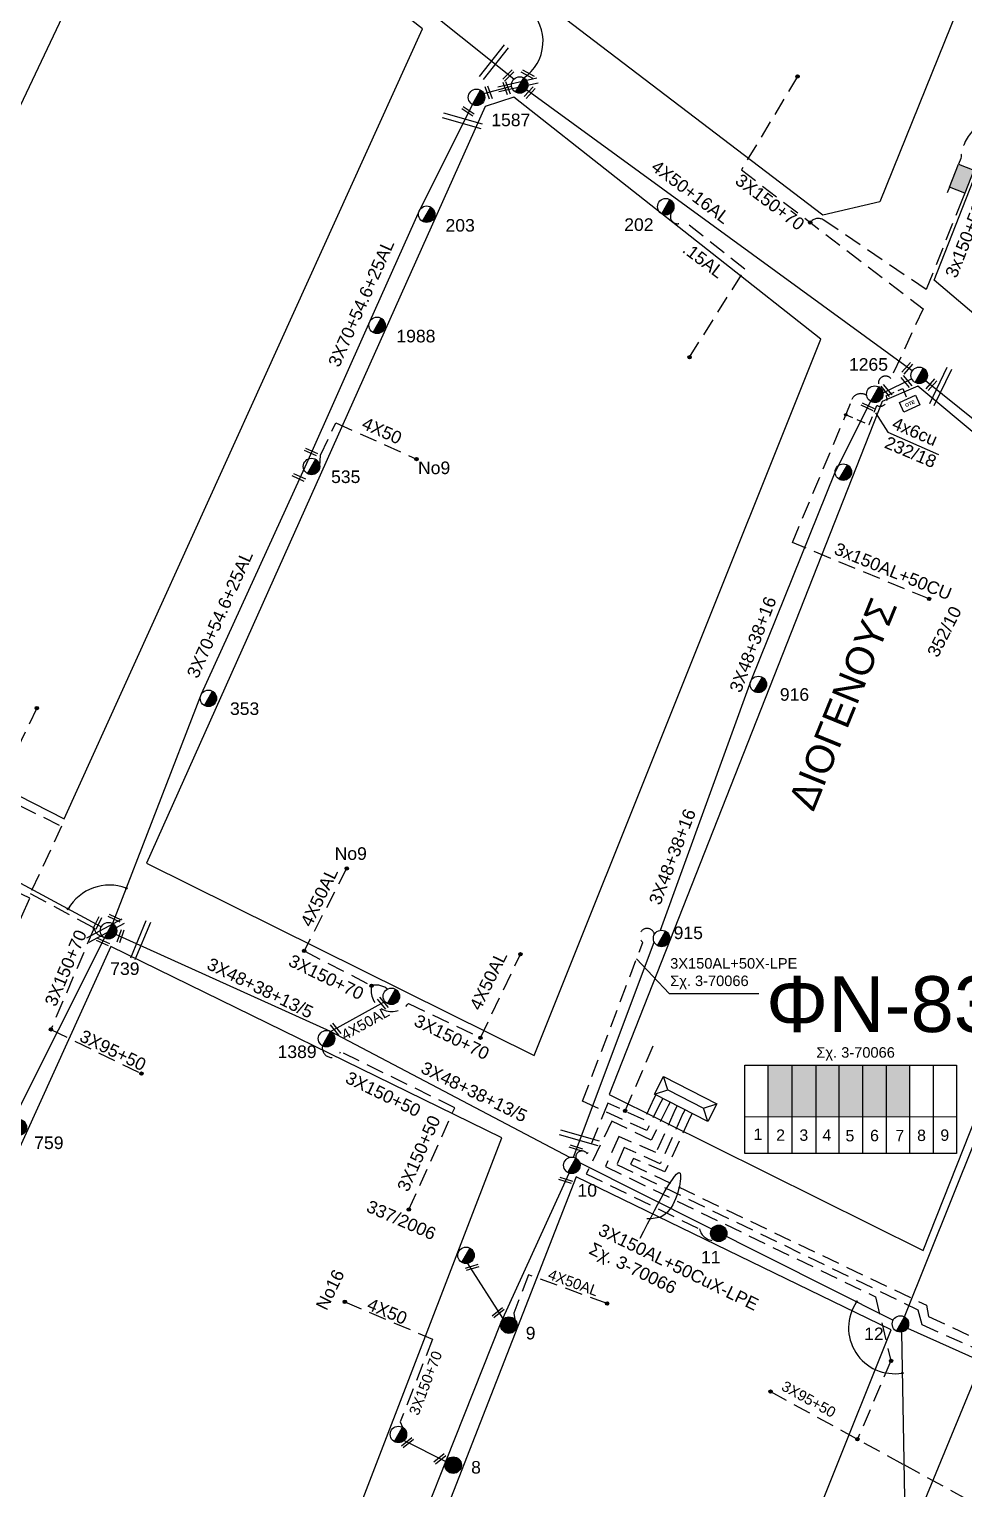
# Model space of a CAD drawing. Header units: millimetres. Extents: x 1421 to 7149, y 887 to 1917.
# Drawn here: x 5430.3 to 5564.3, y 1329.5 to 1538.6 of the extents above; entities that cross this region are included whole.
import ezdxf
from ezdxf.enums import TextEntityAlignment as Align

# ---------------------------------------------------------------- set-up
doc = ezdxf.new("R2010")
doc.units = ezdxf.units.MM
doc.linetypes.add('DASHED', pattern=[19.05, 12.7, -6.35])
for name, color, linetype in [('3x48+38+13_5', 7, 'Continuous'), ('3X48+38+16', 7, 'Continuous'), ('3x82+57+13_5', 7, 'Continuous'), ('4x6', 7, 'SYN_LINE'), ('Link Box 4 Διευθύνσεων', 7, 'Continuous'), ('Pillar', 7, 'Continuous'), ('Pillar OTE', 7, 'Continuous'), ('Άγνωστα', 7, 'Continuous'), ('Γυμνά εναέρια ΧΤ (3Φ) 4x50AL', 7, 'Continuous'), ('Γυμνά εναέρια ΧΤ και ΦΟΠ (3Φ)   4x50+16AL', 7, 'Continuous'), ('Επιγραφές - Σχήματα', 7, 'Continuous'), ('Καλωδια ΧΤ  3X95+50', 7, 'Continuous'), ('Καλώδια ΧΤ   3x150+50CU', 7, 'DASHED'), ('Καλώδια ΧΤ   3x150+70AL', 7, 'DASHED'), ('Καλώδια ΧΤ   3x150AL+50CU', 7, 'DASHED'), ('Μηχανική τομή', 7, 'Continuous'), ('Στύλος Ξύλινος', 7, 'Continuous'), ('Στύλος Ξύλινος @ 1', 7, 'Continuous'), ('Στύλος ΦΜ', 7, 'Continuous'), ('Στύλος ΦΜ @ 1', 7, 'Continuous'), ('Συνδέσεις', 7, 'Continuous'), ('Συνεστραμμένα ΧΤ   3x70+54.6+25 AL', 7, 'SYN_LINE'), ('Τομή', 7, 'Continuous'), ('Υποσταθμός πόλεως', 7, 'Continuous'), ('Υπόβαθρο ΔΕΗ', 7, 'Continuous'), ('Υπόγεια Καλώδια Δικτύου ΧΤ   .15', 7, 'DASHED'), ('Υπόγεια καλώδια Παροχών ΧΤ   4x50AL', 7, 'DASHED'), ('Υπόγεια καλώδια Παροχών ΧΤ   4x6', 7, 'DASHED')]:
    doc.layers.add(name, color=color, linetype=linetype)
doc.styles.add('arial', font='arial.ttf')
doc.styles.get("Standard").update_dxf_attribs({"font": 'arial.ttf'})
doc.linetypes.add('SYN_LINE', pattern='A,0.5,-0.0001,["/\\/\\/\\/",Standard,S=0.1,R=0,X=0,Y=-0.05],-0.25', length=0.7501)
doc.dimstyles.new('ISO-25', dxfattribs={"dimtxt": 2.5, "dimasz": 2.5, "dimexe": 1.25, "dimexo": 0.625, "dimtad": 1, "dimtxsty": 'Standard', "dimcen": 2.5, "dimadec": 0, "dimazin": 0, "dimtfac": 1, "dimtmove": 0, "dimatfit": 3, "dimfxl": 1, "dimarcsym": 0})

# ---------------------------------------------------------------- blocks, each defined once
blk = doc.blocks.new('ΥΠΑΡΧΩΝ ΤΣΙΜΕΝΤΕΝΙΟΣ ΣΤΥΛΟΣ')
at = {"layer": 'Στύλος ΦΜ'}
blk.add_hatch(color=256, dxfattribs=at).paths.add_polyline_path([(-1.29, -2.28, 0.574793), (2.62, 0, 0.268822), (1.3, 2.27)])
blk.add_line((-1.29, -2.28), (1.3, 2.27), dxfattribs=at)
blk.add_circle((0, 0), 2.62, dxfattribs=at)
at = {"layer": 'Στύλος ΦΜ', "flags": 4}
for tag, p in [('ΑΡΙΘΜΟΣ', (-4.68, 8.05)), ('ΤΥΠΟΣ', (-4.91, 3.03))]:
    blk.add_attdef(tag, p, '', height=4, dxfattribs=at)
blk = doc.blocks.new('A$C62902A88')
at = {"layer": 'Υποσταθμός πόλεως', "linetype": 'Continuous', "ltscale": 40}
for p, q in [((0.27, 3.81), (0, 3.28)), ((1.28, 3.29), (1.01, 2.76)), ((2.33, 2.76), (2.06, 2.23)), ((3.34, 2.24), (3.07, 1.71)), ((4.46, 1.67), (4.19, 1.14)), ((5.5, 1.14), (5.23, 0.61))]:
    blk.add_line(p, q, dxfattribs=at)
blk.add_lwpolyline([(1.38, 6.41), (9.01, 2.51), (7.73, 0), (0.1, 3.9)], close=True, dxfattribs=at)
for points in [[(1.99, 4.51), (1.38, 6.41)], [(0.1, 3.9), (1.99, 4.51)], [(1.99, 4.51), (7.11, 1.89)], [(7.11, 1.89), (9.01, 2.51)], [(7.73, 0), (7.11, 1.89)]]:
    blk.add_lwpolyline(points, dxfattribs=at)
blk = doc.blocks.new('ΥΠΑΡΧΩΝ ΞΥΛΙΝΟΣ ΣΤΥΛΟΣ')
at = {"layer": 'Στύλος Ξύλινος'}
h = blk.add_hatch(color=256, dxfattribs=at)
h.paths.add_polyline_path([(-2.62, 0, 0.270008), (-1.29, -2.28), (1.3, 2.27, 0.576266)])
h.paths.add_polyline_path([(-1.29, -2.28, 0.574793), (2.62, 0, 0.268822), (1.3, 2.27)])
blk.add_line((-1.29, -2.28), (1.3, 2.27), dxfattribs=at)
blk.add_circle((0, 0), 2.62, dxfattribs=at)
at = {"layer": 'Στύλος Ξύλινος', "flags": 4}
for tag, p in [('ΑΡΙΘΜΟΣ', (-4.91, 8.6)), ('ΤΥΠΟΣ', (-4.85, 3.39))]:
    blk.add_attdef(tag, p, '', height=4, dxfattribs=at)
blk = doc.blocks.new('LINK BOX 4 ΑΝΑΧΩΡΗΣΕΩΝ')
at = {"layer": 'Link Box 4 Διευθύνσεων', "ltscale": 40}
blk.add_hatch(color=256, dxfattribs=at).paths.add_polyline_path([(-3.54, 0), (-3.54, -4.67), (3.54, -4.67), (3.54, 0)])
for p, q in [((-3.54, 0), (-5.33, 0)), ((5.33, 0), (3.54, 0)), ((-3.54, -4.67), (-5.33, -4.67)), ((5.33, -4.67), (3.54, -4.67))]:
    blk.add_line(p, q, dxfattribs=at)
blk.add_lwpolyline([(-3.54, -4.67), (-3.54, 0), (3.54, 0), (3.54, -4.67)], close=True, dxfattribs=at)
blk = doc.blocks.new('_ΣΥΝΔΕΣΗ')
at = {"layer": 'Συνδέσεις', "linetype": 'SYN_LINE', "ltscale": 40}
blk.add_hatch(color=256, dxfattribs=at).paths.add_polyline_path([(0.5, -0.01, 1), (-0.5, -0.01, 1)])
at = {"layer": 'Συνδέσεις'}
blk.add_circle((0, -0.01), 0.5, dxfattribs=at)
blk = doc.blocks.new('ΜΗΧΑΝΙΚΗ ΤΟΜΗ')
at = {"layer": 'Μηχανική τομή', "ltscale": 40}
for p, q in [((-3.67, 1.17), (3.91, 1.17)), ((3.91, -0.38), (-3.67, -0.38))]:
    blk.add_line(p, q, dxfattribs=at)
blk = doc.blocks.new('ΤΟΜΗ')
at = {"layer": 'Τομή', "ltscale": 40}
for p, q in [((10.95, 0.22), (-12.13, 0.22)), ((10.95, -2.57), (-12.13, -2.57))]:
    blk.add_line(p, q, dxfattribs=at)
blk = doc.blocks.new('TSONTA XT1')
at = {"ltscale": 40}
h = blk.add_hatch(color=256, dxfattribs=at)
h.dxf.hatch_style = 1
h.paths.add_polyline_path([(596, 2487.7), (597.1, 2488.8), (596, 2489.9), (594.9, 2488.8)])
blk.add_lwpolyline([(594.9, 2488.8), (596, 2489.9), (597.1, 2488.8), (596, 2487.7)], close=True, dxfattribs=at)
blk = doc.blocks.new('PILLAR ΟΤΕ')
at = {"layer": 'Pillar OTE', "ltscale": 40}
blk.add_lwpolyline([(-3.31, 2.02), (3.39, 2.02), (3.39, -1.99), (-3.31, -1.99)], close=True, dxfattribs=at)
at = {"layer": 'Pillar OTE', "insert": (-1.81, 0.71), "char_height": 1.3575, "width": 109.961, "attachment_point": 1}
blk.add_mtext('{\\fArial|b1|i0|c161|p34;OTE}', dxfattribs=at)

msp = doc.modelspace()

# ---------------------------------------------------------------- hatches: boundary and pattern name
at = {"layer": 'Pillar', "linetype": 'DASHED', "lineweight": -3, "ltscale": 0.2}
for color, points in [(27, [(5536.21, 1382.8), (5539.65, 1382.8), (5539.65, 1390.16), (5536.21, 1390.16)]), (6, [(5543.09, 1390.16), (5539.65, 1390.16), (5539.65, 1382.8), (5543.09, 1382.79)]), (62, [(5543.09, 1382.79), (5546.39, 1382.79), (5546.39, 1390.16), (5543.09, 1390.16)]), (133, [(5546.39, 1382.79), (5549.78, 1382.79), (5549.78, 1390.16), (5546.39, 1390.16)]), (85, [(5553.17, 1390.16), (5549.78, 1390.16), (5549.78, 1382.79), (5553.17, 1382.78)]), (30, [(5553.17, 1382.78), (5556.51, 1382.78), (5556.51, 1390.16), (5553.17, 1390.16)])]:
    msp.add_hatch(color=color, dxfattribs=at).paths.add_polyline_path(points)

# ---------------------------------------------------------------- linework, layer by layer
at = {"layer": '3x48+38+13_5', "color": 30, "lineweight": -3, "ltscale": 0.1}
msp.add_lwpolyline([(5507.81, 1376.95), (5473.52, 1394.98), (5442.74, 1408.88)], dxfattribs=at)
at = {"layer": '3x48+38+13_5', "color": 27, "lineweight": -3, "ltscale": 0.1}
msp.add_lwpolyline([(5509.18, 1376.23), (5554.13, 1353.62)], dxfattribs=at)
at = {"layer": '3X48+38+16', "color": 85, "lineweight": -3, "ltscale": 0.1}
for points in [[(5520.79, 1409.48), (5533.78, 1445.25), (5545.81, 1475.12), (5550.92, 1485.27)], [(5508.34, 1376.96), (5519.91, 1407.76)]]:
    msp.add_lwpolyline(points, dxfattribs=at)
at = {"layer": '3x82+57+13_5', "color": 133, "lineweight": -3, "ltscale": 0.1}
msp.add_lwpolyline([(5556.2, 1352.5), (5575.5, 1343.82), (5590.21, 1337.04), (5615.8, 1324.11)], dxfattribs=at)
at = {"layer": '4x6', "color": 151, "lineweight": -3, "ltscale": 0.1}
msp.add_lwpolyline([(5484.05, 1336.41), (5490.03, 1333.4)], dxfattribs=at)
at = {"layer": 'Pillar', "lineweight": -3, "ltscale": 40}
for points in [[(5532.89, 1377.52), (5532.89, 1390.16), (5563.22, 1390.16), (5563.22, 1377.49), (5532.89, 1377.52)], [(5536.21, 1377.52), (5536.21, 1390.16)], [(5539.65, 1377.52), (5539.65, 1390.16)], [(5543.09, 1377.51), (5543.09, 1390.16)], [(5546.39, 1377.51), (5546.39, 1390.16)], [(5549.78, 1377.51), (5549.78, 1390.16)], [(5553.17, 1377.5), (5553.17, 1390.16)], [(5556.51, 1377.5), (5556.51, 1390.16)], [(5559.9, 1377.49), (5559.9, 1390.16)], [(5532.89, 1382.8), (5563.22, 1382.77)]]:
    msp.add_lwpolyline(points, dxfattribs=at)
at = {"layer": 'Άγνωστα', "lineweight": -3, "ltscale": 0.1}
for p, q in [((5517.37, 1405.4), (5522.05, 1400.44)), ((5522.05, 1400.44), (5534.89, 1400.44))]:
    msp.add_line(p, q, dxfattribs=at)
at = {"layer": 'Άγνωστα', "linetype": 'Continuous', "ltscale": 0.2}
msp.add_arc((5551.5, 1486.29), 1.18, 240.4401, 60.1865, dxfattribs=at)
at = {"layer": 'Άγνωστα', "color": 7, "lineweight": -3}
msp.add_spline([(5517.89, 1365.38), (5523.67, 1374.4), (5521.14, 1368.58), (5518.85, 1368.13)], degree=3, dxfattribs=at)
at = {"layer": 'Γυμνά εναέρια ΧΤ (3Φ) 4x50AL', "color": 30, "lineweight": -3, "ltscale": 0.1}
msp.add_lwpolyline([(5473.52, 1394.98), (5481.31, 1399.28)], dxfattribs=at)
at = {"layer": 'Γυμνά εναέρια ΧΤ και ΦΟΠ (3Φ)   4x50+16AL', "color": 62, "lineweight": -3, "ltscale": 0.1}
msp.add_lwpolyline([(5499.77, 1531.39), (5469.39, 1555.7), (5451.6, 1569.23), (5439.34, 1570.79)], dxfattribs=at)
at = {"layer": 'Γυμνά εναέρια ΧΤ και ΦΟΠ (3Φ)   4x50+16AL', "color": 85, "lineweight": -3, "ltscale": 0.2}
msp.add_lwpolyline([(5556.88, 1489.61), (5501.57, 1529.88)], dxfattribs=at)
at = {"layer": 'Γυμνά εναέρια ΧΤ και ΦΟΠ (3Φ)   4x50+16AL', "color": 5, "lineweight": -3, "ltscale": 0.2}
for points in [[(5556.8, 1488.48), (5552.67, 1486.43)], [(5578.49, 1472.33), (5558.76, 1488.2)]]:
    msp.add_lwpolyline(points, dxfattribs=at)
at = {"layer": 'Γυμνά εναέρια ΧΤ και ΦΟΠ (3Φ)   4x50+16AL', "color": 6, "lineweight": -3, "ltscale": 0.1}
msp.add_lwpolyline([(5555.77, 1354.11), (5579.51, 1413.28)], dxfattribs=at)
at = {"layer": 'Γυμνά εναέρια ΧΤ και ΦΟΠ (3Φ)   4x50+16AL', "color": 27, "lineweight": -3, "ltscale": 0.1}
msp.add_lwpolyline([(5555.33, 1351.92), (5555.76, 1328.17), (5537.92, 1285.89), (5524.18, 1248.47)], dxfattribs=at)
at = {"layer": 'Καλωδια ΧΤ  3X95+50', "color": 30, "linetype": 'DASHED', "lineweight": -3, "ltscale": 0.2}
msp.add_lwpolyline([(5433.43, 1395.28), (5446.41, 1388.96)], dxfattribs=at)
at = {"layer": 'Καλωδια ΧΤ  3X95+50', "color": 6, "linetype": 'DASHED', "lineweight": -3, "ltscale": 0.2}
msp.add_lwpolyline([(5536.57, 1343.4), (5555.67, 1332.93)], dxfattribs=at)
at = {"layer": 'Καλώδια ΧΤ   3x150+50CU', "color": 5, "lineweight": -3, "ltscale": 0.2}
msp.add_lwpolyline([(5645.01, 1607.5), (5649.93, 1612.47), (5622.01, 1640.82, 0.970883), (5616.77, 1638.03), (5609.41, 1631.66), (5589.42, 1580.83), (5587.47, 1580.07), (5583.74, 1570.76), (5584.03, 1569.33), (5579.65, 1557.48, 0.62456), (5577.19, 1553.17), (5565.57, 1524.04, 0.178072), (5563.84, 1520.06)], format="xyb", dxfattribs=at)
at = {"layer": 'Καλώδια ΧΤ   3x150+50CU', "color": 85, "lineweight": -3, "ltscale": 0.2}
for points in [[(5540.44, 1531.8), (5532.38, 1518.41), (5558.43, 1498.51), (5553.8, 1488.54, 1.038102), (5552.34, 1487.12, -0.091518)], [(5564.06, 1514.25), (5558.88, 1501.26), (5544.22, 1511.2, 0.402757), (5542.24, 1510.85, 0.873)], [(5524.96, 1491.57), (5532.89, 1504.18), (5524.08, 1511.15, -1.083115), (5522.48, 1512.41, 4.822947)]]:
    msp.add_lwpolyline(points, format="xyb", dxfattribs=at)
at = {"layer": 'Καλώδια ΧΤ   3x150+70AL', "color": 30, "lineweight": -3, "ltscale": 0.2}
for points in [[(5425.52, 1429.03), (5434.97, 1424.39), (5430.48, 1414.75), (5439.65, 1409.81, 0.334905), (5440.89, 1408.56)], [(5469.73, 1406.52), (5479.4, 1401.54, -0.246439), (5481.66, 1401.05)], [(5479.4, 1401.54, 0.812752), (5484.68, 1399.01), (5494.99, 1394.08)]]:
    msp.add_lwpolyline(points, format="xyb", dxfattribs=at)
msp.add_lwpolyline([(5439.65, 1409.81), (5433.43, 1395.28)], dxfattribs=at)
at = {"layer": 'Καλώδια ΧΤ   3x150+70AL', "color": 151, "lineweight": -3, "ltscale": 0.2}
msp.add_lwpolyline([(5488.12, 1350.9), (5483.51, 1339.06), (5483.82, 1338.28)], dxfattribs=at)
at = {"layer": 'Καλώδια ΧΤ   3x150AL+50CU', "color": 85, "lineweight": -3, "ltscale": 0.2}
for points in [[(5559.28, 1456.95), (5539.69, 1465.02), (5548.1, 1485.08, -0.580509), (5550.34, 1486.08)], [(5520.85, 1384.87), (5518.82, 1380.78), (5509.62, 1384.98), (5518.26, 1407.75, -1.463362), (5519.93, 1408.9, -1.447898)]]:
    msp.add_lwpolyline(points, format="xyb", dxfattribs=at)
at = {"layer": 'Καλώδια ΧΤ   3x150AL+50CU', "color": 30, "linetype": 'DASHED', "lineweight": -3, "ltscale": 0.2}
msp.add_lwpolyline([(5484.73, 1369.47), (5491.32, 1384.05), (5474.93, 1392.08, -0.91811), (5472.36, 1392.94)], format="xyb", dxfattribs=at)
at = {"layer": 'Καλώδια ΧΤ   3x150AL+50CU', "color": 30, "lineweight": -3, "ltscale": 0.2}
msp.add_lwpolyline([(5515.73, 1383.61), (5519.79, 1393.03)], dxfattribs=at)
msp.add_lwpolyline([(5519.84, 1385.39), (5518.44, 1382.34), (5513.27, 1384.71), (5510.28, 1377.45, 0.833944), (5508.67, 1376.83)], format="xyb", dxfattribs=at)
at = {"layer": 'Καλώδια ΧΤ   3x150AL+50CU', "color": 27, "lineweight": -3, "ltscale": 0.2}
msp.add_lwpolyline([(5521.9, 1384.33), (5519.45, 1379.39), (5513.83, 1382.14), (5510.16, 1374.58), (5526.39, 1366.69, 0.359804), (5528.56, 1365.03, -89.784026)], format="xyb", dxfattribs=at)
at = {"layer": 'Καλώδια ΧΤ   3x150AL+50CU', "color": 6, "lineweight": -3, "ltscale": 0.2}
msp.add_lwpolyline([(5522.91, 1383.82), (5520.15, 1377.63), (5514.81, 1379.92), (5512.89, 1375.65), (5551.59, 1356.97), (5553.82, 1347.8), (5549.02, 1336.58)], dxfattribs=at)
at = {"layer": 'Καλώδια ΧΤ   3x150AL+50CU', "color": 133, "linetype": 'DASHED', "lineweight": -3, "ltscale": 0.2}
msp.add_lwpolyline([(5524.02, 1383.25), (5520.76, 1376), (5515.6, 1378.35), (5514.52, 1375.93), (5557.68, 1355.13), (5558.23, 1352.99), (5575.53, 1345.36, -0.714751), (5575.63, 1343.74)], format="xyb", dxfattribs=at)
at = {"layer": 'Καλώδια ΧΤ   3x150AL+50CU', "color": 62, "linetype": 'DASHED', "lineweight": -3, "ltscale": 0.2}
msp.add_lwpolyline([(5525.06, 1382.72), (5521.44, 1374.88), (5516.91, 1376.8), (5516.5, 1375.99), (5558.92, 1355.77), (5559.19, 1354.16), (5578.71, 1345.14), (5578.86, 1344), (5614.7, 1325.93, -0.787925), (5616.77, 1324.76)], format="xyb", dxfattribs=at)
at = {"layer": 'Συνεστραμμένα ΧΤ   3x70+54.6+25 AL', "color": 133, "lineweight": -3, "ltscale": 20}
for points in [[(5495.47, 1529.34), (5499.45, 1530.42)], [(5493.85, 1527.77), (5486.25, 1512.64), (5479.16, 1496.74), (5470.06, 1476.34), (5454.98, 1443.29), (5442.28, 1410.44)], [(5440.66, 1409.98), (5408.63, 1427.22), (5398.82, 1431.28)]]:
    msp.add_lwpolyline(points, dxfattribs=at)
at = {"layer": 'Συνεστραμμένα ΧΤ   3x70+54.6+25 AL', "color": 50, "lineweight": -3, "ltscale": 20}
msp.add_lwpolyline([(5441.11, 1408.4), (5427.83, 1381.95), (5410.21, 1343.72), (5403.23, 1327.17), (5381.41, 1301.4)], dxfattribs=at)
at = {"layer": 'Συνεστραμμένα ΧΤ   3x70+54.6+25 AL', "color": 151, "lineweight": -3, "ltscale": 20}
for points in [[(5467.6, 1273.15), (5479.91, 1307.8), (5490.03, 1333.4), (5497.95, 1353.34), (5507.71, 1374.69)], [(5498.22, 1353.93), (5493.18, 1361.75)]]:
    msp.add_lwpolyline(points, dxfattribs=at)
at = {"layer": 'Συνεστραμμένα ΧΤ   3x70+54.6+25 AL', "color": 1, "lineweight": -3, "ltscale": 10}
msp.add_arc((5497.64, 1536.83), 6.33, 304.2008, 47.3541, dxfattribs=at)
at = {"layer": 'Υπόβαθρο ΔΕΗ', "lineweight": -3, "ltscale": 0.2}
for points in [[(5544.08, 1511.93), (5503.17, 1543.12), (5525.75, 1592.37), (5530.65, 1593.77), (5568.02, 1552.98), (5552.22, 1513.82), (5544.08, 1511.93)], [(5435.35, 1425.44), (5486.67, 1538.62), (5451.1, 1566.48), (5447.04, 1565.62), (5391.24, 1447.93), (5435.35, 1425.44)], [(5602.14, 1472.24), (5597.38, 1470.92), (5560.03, 1502.59), (5573.82, 1537.75), (5579.7, 1537.75), (5612.8, 1498.69), (5602.14, 1472.24)], [(5447.16, 1419.11), (5502.69, 1391.55), (5543.75, 1494.16), (5499.78, 1528.83), (5495.67, 1527.51), (5447.16, 1419.11)], [(5513.42, 1385.95), (5558.42, 1363.62), (5595.12, 1456.21), (5557.67, 1487.45), (5552.58, 1485.21), (5513.42, 1385.95)], [(5335.32, 1331.02), (5384.99, 1312.47), (5430.44, 1414.07), (5384.9, 1435.78), (5335.32, 1331.02)], [(5396.71, 1307.37), (5460.96, 1283.32), (5498.07, 1379.73), (5442.03, 1407.15), (5396.71, 1307.37)], [(5471.71, 1279.34), (5517.75, 1262.07), (5553.87, 1352.23), (5508.73, 1374.15), (5471.71, 1279.34)], [(5529.66, 1257.62), (5584.55, 1237.4), (5614.97, 1322.77), (5565.98, 1345.62), (5529.66, 1257.62)]]:
    msp.add_lwpolyline(points, dxfattribs=at)
at = {"layer": 'Υπόβαθρο ΔΕΗ', "lineweight": -3}
for centre, radius, start, end in [((5441.83, 1409.07), 6.88, 69.5131, 149.7008), ((5554.33, 1352.54), 6.58, 145.609, 279.7305)]:
    msp.add_arc(centre, radius, start, end, dxfattribs=at)
at = {"layer": 'Υπόγεια Καλώδια Δικτύου ΧΤ   .15', "color": 30, "lineweight": -3, "ltscale": 0.2}
msp.add_lwpolyline([(5431.42, 1441.31), (5425.52, 1429.03)], dxfattribs=at)
at = {"layer": 'Υπόγεια καλώδια Παροχών ΧΤ   4x50AL', "color": 133, "lineweight": -3, "ltscale": 0.2}
msp.add_lwpolyline([(5471.97, 1475.98), (5472.08, 1477.54), (5474.26, 1482.18), (5485.84, 1476.98)], dxfattribs=at)
at = {"layer": 'Υπόγεια καλώδια Παροχών ΧΤ   4x50AL', "color": 30, "lineweight": -3, "ltscale": 0.2}
for points in [[(5475.82, 1418.35), (5469.73, 1406.52)], [(5494.99, 1394.08), (5500.71, 1406.04)]]:
    msp.add_lwpolyline(points, dxfattribs=at)
at = {"layer": 'Υπόγεια καλώδια Παροχών ΧΤ   4x50AL', "color": 151, "lineweight": -3, "ltscale": 0.2}
for points in [[(5513.13, 1356.02), (5501.9, 1360.11), (5499.76, 1354.64), (5499.9, 1353.74)], [(5475.56, 1356.26), (5488.12, 1350.9)]]:
    msp.add_lwpolyline(points, dxfattribs=at)
at = {"layer": 'Υπόγεια καλώδια Παροχών ΧΤ   4x50AL', "color": 6, "linetype": 'DASHED', "lineweight": -3, "ltscale": 0.2}
msp.add_lwpolyline([(5555.67, 1332.93), (5569.7, 1325.24)], dxfattribs=at)
at = {"layer": 'Υπόγεια καλώδια Παροχών ΧΤ   4x6', "color": 85, "linetype": 'DASHED', "ltscale": 0.1}
msp.add_lwpolyline([(5547.16, 1483.41), (5550.71, 1481.92), (5551.8, 1484.67, 0.757997), (5553.13, 1486.03), (5555.5, 1487.08), (5556.16, 1485.59)], format="xyb", dxfattribs=at)

# ---------------------------------------------------------------- block references
at = {"layer": 'Link Box 4 Διευθύνσεων', "lineweight": -3, "xscale": 0.4999999999999612, "yscale": 0.4999999999999612, "zscale": 0.4999999999999612, "rotation": 68.58520171966454}
msp.add_blockref('LINK BOX 4 ΑΝΑΧΩΡΗΣΕΩΝ', (5562.86, 1517.58), dxfattribs=at)
at = {"layer": 'Pillar OTE', "xscale": 0.375, "yscale": 0.375, "zscale": 0.375, "rotation": 24}
msp.add_blockref('PILLAR ΟΤΕ', (5556.5, 1484.91), dxfattribs=at)
at = {"layer": 'Μηχανική τομή', "lineweight": -3}
for p, xscale, yscale, zscale, rotation in [((5498.94, 1532.02), 0.2500000000008254, 0.2500000000008254, 0.2500000000008254, 225.3374996792375), ((5501.83, 1532.19), 0.2500000000007727, 0.2500000000007727, 0.2500000000007727, 150.1429545525967), ((5498.85, 1530.12), 0.2500000000006404, 0.2500000000006404, 0.2500000000006404, 109.8881905579281), ((5496.26, 1529.49), 0.2500000000006404, 0.2500000000006404, 0.2500000000006404, 109.8881905579281), ((5501.99, 1529.58), 0.2500000000003472, 0.2500000000003472, 0.2500000000003472, 228.5593554002892), ((5493.29, 1526.86), 0.2500000000006166, 0.2500000000006166, 0.2500000000006166, 146.0258502617781), ((5556.14, 1488.12), 0.2499999999991212, 0.2499999999991212, 0.2499999999991212, 129.3301798873356), ((5556.1, 1490.09), 0.2499999999987457, 0.2499999999987457, 0.2499999999987457, 228.5477053148371), ((5553.27, 1486.85), 0.2499999999991212, 0.2499999999991212, 0.2499999999991212, 129.3301798873356), ((5559.57, 1487.72), 0.2499999999987457, 0.2499999999987457, 0.2499999999987457, 228.5477053148371), ((5550.55, 1484.54), 0.2499999999986828, 0.2499999999986828, 0.2499999999986828, 154.5311817202415), ((5470.77, 1478.07), 0.2500000000010414, 0.2500000000010414, 0.2500000000010414, 156.4502699979086), ((5469.04, 1474.44), 0.2500000000008089, 0.2500000000008089, 0.2500000000008089, 155.367532116834), ((5440.18, 1410.45), 0.2500000000007616, 0.2500000000007616, 0.2500000000007616, 63.72956346844659), ((5442.65, 1411.29), 0.2500000000008089, 0.2500000000008089, 0.2500000000008089, 155.367532116834), ((5443.5, 1408.58), 0.2500000000005599, 0.2500000000005599, 0.2500000000005599, 70.9712802912713), ((5440.98, 1407.88), 0.2500000000008089, 0.2500000000008089, 0.2500000000008089, 155.367532116834), ((5481.09, 1399.07), 0.2500000000008351, 0.2500000000008351, 0.2500000000008351, 129.9216934601031), ((5474.35, 1395.35), 0.2500000000006744, 0.2500000000006744, 0.2500000000006744, 129.6155456331533), ((5508.73, 1378.38), 0.2500000000017955, 0.2500000000017955, 0.2500000000017955, 162.346371329089), ((5507.27, 1373.74), 0.2500000000010459, 0.2500000000010459, 0.2500000000010459, 162.2979803175562), ((5493.81, 1361.29), 0.2500000000010075, 0.2500000000010075, 0.2500000000010075, 196.7850148989131), ((5497.5, 1354.81), 0.2500000000009575, 0.2500000000009575, 0.2500000000009575, 218.9675334663284), ((5484.49, 1336.17), 0.2500000000009575, 0.2500000000009575, 0.2500000000009575, 218.9675334663284), ((5489.13, 1333.86), 0.2500000000009575, 0.2500000000009575, 0.2500000000009575, 218.9675334663284)]:
    msp.add_blockref('ΜΗΧΑΝΙΚΗ ΤΟΜΗ', p, dxfattribs=dict(at, xscale=xscale, yscale=yscale, zscale=zscale, rotation=rotation))
at = {"layer": 'Στύλος Ξύλινος @ 1', "lineweight": -3, "ltscale": 40}
ref = msp.add_blockref('ΥΠΑΡΧΩΝ ΞΥΛΙΝΟΣ ΣΤΥΛΟΣ', (5428.77, 1381.24), dxfattribs=dict(at, xscale=0.4499999999998181, yscale=0.4499999999998181, zscale=0.4499999999998181))
ref.add_attrib('ΑΡΙΘΜΟΣ', '759', (5431.05, 1378.14), dxfattribs={"layer": 'Στύλος Ξύλινος', "height": 1.8, "flags": 4})
ref = msp.add_blockref('ΥΠΑΡΧΩΝ ΞΥΛΙΝΟΣ ΣΤΥΛΟΣ', (5529.14, 1366.06), dxfattribs=dict(at, xscale=0.4499999999998181, yscale=0.4499999999998181, zscale=0.4499999999998181))
ref.add_attrib('ΑΡΙΘΜΟΣ', '11', (5526.6, 1361.75), dxfattribs={"layer": 'Στύλος Ξύλινος', "height": 1.8, "flags": 4})
ref = msp.add_blockref('ΥΠΑΡΧΩΝ ΞΥΛΙΝΟΣ ΣΤΥΛΟΣ', (5499.06, 1352.92), dxfattribs=dict(at, xscale=0.4499999999998181, yscale=0.4499999999998181, zscale=0.4499999999998181))
ref.add_attrib('ΑΡΙΘΜΟΣ', '9', (5501.48, 1350.87), dxfattribs={"layer": 'Στύλος Ξύλινος', "height": 1.8, "flags": 4})
ref = msp.add_blockref('ΥΠΑΡΧΩΝ ΞΥΛΙΝΟΣ ΣΤΥΛΟΣ', (5491.08, 1332.86), dxfattribs=dict(at, xscale=0.4499999999998181, yscale=0.4499999999998181, zscale=0.4499999999998181))
ref.add_attrib('ΑΡΙΘΜΟΣ', '8', (5493.66, 1331.65), dxfattribs={"layer": 'Στύλος Ξύλινος', "height": 1.8, "flags": 4})
at = {"layer": 'Στύλος ΦΜ @ 1', "lineweight": -3, "ltscale": 40, "xscale": 0.4499999999998181, "yscale": 0.4499999999998181, "zscale": 0.4499999999998181}
for p in [(5500.62, 1530.57), (5557.87, 1488.97), (5546.99, 1475.11), (5482.23, 1400.02), (5492.93, 1362.91), (5483.24, 1337.26)]:
    msp.add_blockref('ΥΠΑΡΧΩΝ ΤΣΙΜΕΝΤΕΝΙΟΣ ΣΤΥΛΟΣ', p, dxfattribs=at)
at = {"layer": 'Στύλος ΦΜ @ 1', "lineweight": -3, "ltscale": 40}
ref = msp.add_blockref('ΥΠΑΡΧΩΝ ΤΣΙΜΕΝΤΕΝΙΟΣ ΣΤΥΛΟΣ', (5494.43, 1528.8), dxfattribs=dict(at, xscale=0.4499999999998181, yscale=0.4499999999998181, zscale=0.4499999999998181))
ref.add_attrib('ΑΡΙΘΜΟΣ', '1587', (5496.55, 1524.67), dxfattribs={"layer": 'Στύλος ΦΜ', "height": 1.8, "flags": 4})
ref = msp.add_blockref('ΥΠΑΡΧΩΝ ΤΣΙΜΕΝΤΕΝΙΟΣ ΣΤΥΛΟΣ', (5521.55, 1513.14), dxfattribs=dict(at, xscale=0.4499999999998181, yscale=0.4499999999998181, zscale=0.4499999999998181))
ref.add_attrib('ΑΡΙΘΜΟΣ', '202', (5515.6, 1509.67), dxfattribs={"layer": 'Στύλος ΦΜ', "height": 1.8, "flags": 4})
ref = msp.add_blockref('ΥΠΑΡΧΩΝ ΤΣΙΜΕΝΤΕΝΙΟΣ ΣΤΥΛΟΣ', (5487.28, 1512.06), dxfattribs=dict(at, xscale=0.4499999999998181, yscale=0.4499999999998181, zscale=0.4499999999998181))
ref.add_attrib('ΑΡΙΘΜΟΣ', '203', (5489.99, 1509.57), dxfattribs={"layer": 'Στύλος ΦΜ', "height": 1.8, "flags": 4})
ref = msp.add_blockref('ΥΠΑΡΧΩΝ ΤΣΙΜΕΝΤΕΝΙΟΣ ΣΤΥΛΟΣ', (5480.18, 1496.15), dxfattribs=dict(at, xscale=0.4499999999998181, yscale=0.4499999999998181, zscale=0.4499999999998181))
ref.add_attrib('ΑΡΙΘΜΟΣ', '1988', (5482.95, 1493.7), dxfattribs={"layer": 'Στύλος ΦΜ', "height": 1.8, "flags": 4})
ref = msp.add_blockref('ΥΠΑΡΧΩΝ ΤΣΙΜΕΝΤΕΝΙΟΣ ΣΤΥΛΟΣ', (5551.5, 1486.29), dxfattribs=dict(at, xscale=0.4499999999998181, yscale=0.4499999999998181, zscale=0.4499999999998181))
ref.add_attrib('ΑΡΙΘΜΟΣ', '1265', (5547.8, 1489.64), dxfattribs={"layer": 'Στύλος ΦΜ', "height": 1.8, "flags": 4})
ref = msp.add_blockref('ΥΠΑΡΧΩΝ ΤΣΙΜΕΝΤΕΝΙΟΣ ΣΤΥΛΟΣ', (5470.79, 1475.92), dxfattribs=dict(at, xscale=0.4499999999998181, yscale=0.4499999999998181, zscale=0.4499999999998181))
ref.add_attrib('ΑΡΙΘΜΟΣ', '535', (5473.59, 1473.55), dxfattribs={"layer": 'Στύλος ΦΜ', "height": 1.8, "flags": 4})
ref = msp.add_blockref('ΥΠΑΡΧΩΝ ΤΣΙΜΕΝΤΕΝΙΟΣ ΣΤΥΛΟΣ', (5534.82, 1444.7), dxfattribs=dict(at, xscale=0.4499999999998181, yscale=0.4499999999998181, zscale=0.4499999999998181))
ref.add_attrib('ΑΡΙΘΜΟΣ', '916', (5537.9, 1442.36), dxfattribs={"layer": 'Στύλος ΦΜ', "height": 1.8, "flags": 4})
ref = msp.add_blockref('ΥΠΑΡΧΩΝ ΤΣΙΜΕΝΤΕΝΙΟΣ ΣΤΥΛΟΣ', (5456.01, 1442.71), dxfattribs=dict(at, xscale=0.4499999999998181, yscale=0.4499999999998181, zscale=0.4499999999998181))
ref.add_attrib('ΑΡΙΘΜΟΣ', '353', (5459.1, 1440.33), dxfattribs={"layer": 'Στύλος ΦΜ', "height": 1.8, "flags": 4})
ref = msp.add_blockref('ΥΠΑΡΧΩΝ ΤΣΙΜΕΝΤΕΝΙΟΣ ΣΤΥΛΟΣ', (5441.69, 1409.42), dxfattribs=dict(at, xscale=0.4499999999998181, yscale=0.4499999999998181, zscale=0.4499999999998181))
ref.add_attrib('ΑΡΙΘΜΟΣ', '739', (5441.94, 1403.08), dxfattribs={"layer": 'Στύλος ΦΜ', "height": 1.8, "flags": 4})
ref = msp.add_blockref('ΥΠΑΡΧΩΝ ΤΣΙΜΕΝΤΕΝΙΟΣ ΣΤΥΛΟΣ', (5520.95, 1408.31), dxfattribs=dict(at, xscale=0.4499999999998181, yscale=0.4499999999998181, zscale=0.4499999999998181))
ref.add_attrib('ΑΡΙΘΜΟΣ', '915', (5522.68, 1408.22), dxfattribs={"layer": 'Στύλος ΦΜ', "height": 1.8, "flags": 4})
ref = msp.add_blockref('ΥΠΑΡΧΩΝ ΤΣΙΜΕΝΤΕΝΙΟΣ ΣΤΥΛΟΣ', (5472.94, 1393.96), dxfattribs=dict(at, xscale=0.4499999999998181, yscale=0.4499999999998181, zscale=0.4499999999998181))
ref.add_attrib('ΑΡΙΘΜΟΣ', '1389', (5465.92, 1391.18), dxfattribs={"layer": 'Στύλος ΦΜ', "height": 1.8, "flags": 4})
ref = msp.add_blockref('ΥΠΑΡΧΩΝ ΤΣΙΜΕΝΤΕΝΙΟΣ ΣΤΥΛΟΣ', (5508.09, 1375.81), dxfattribs=dict(at, xscale=0.4499999999998181, yscale=0.4499999999998181, zscale=0.4499999999998181))
ref.add_attrib('ΑΡΙΘΜΟΣ', '10', (5508.9, 1371.32), dxfattribs={"layer": 'Στύλος ΦΜ', "height": 1.8, "flags": 4})
ref = msp.add_blockref('ΥΠΑΡΧΩΝ ΤΣΙΜΕΝΤΕΝΙΟΣ ΣΤΥΛΟΣ', (5555.18, 1353.09), dxfattribs=dict(at, xscale=0.4499999999998181, yscale=0.4499999999998181, zscale=0.4499999999998181))
ref.add_attrib('ΑΡΙΘΜΟΣ', '12', (5549.98, 1350.77), dxfattribs={"layer": 'Στύλος ΦΜ', "height": 1.8, "flags": 4})
at = {"layer": 'Συνδέσεις', "lineweight": -3}
for p, xscale, yscale, zscale in [((5540.45, 1531.81), 0.4777242751392805, 0.4777242751392805, 0.4777242751392805), ((5542.26, 1510.87), 0.4777242751392805, 0.4777242751392805, 0.4777242751392805), ((5524.96, 1491.58), 0.4777242751392805, 0.4777242751392805, 0.4777242751392805), ((5485.84, 1476.98), 0.4777242751392805, 0.4777242751392805, 0.4777242751392805), ((5559.28, 1456.96), 0.4777242751392805, 0.4777242751392805, 0.4777242751392805), ((5431.42, 1441.31), 0.4777242751392805, 0.4777242751392805, 0.4777242751392805), ((5475.83, 1418.35), 0.4777242751392805, 0.4777242751392805, 0.4777242751392805), ((5444.24, 1415.51), 0.25, 0.25, 0.25), ((5435.9, 1412.54), 0.25, 0.25, 0.25), ((5469.73, 1406.53), 0.4777242751392805, 0.4777242751392805, 0.4777242751392805), ((5500.71, 1406.04), 0.4777242751392805, 0.4777242751392805, 0.4777242751392805), ((5479.4, 1401.54), 0.4777242751392805, 0.4777242751392805, 0.4777242751392805), ((5433.43, 1395.28), 0.4777242751392805, 0.4777242751392805, 0.4777242751392805), ((5494.99, 1394.09), 0.4777242751392805, 0.4777242751392805, 0.4777242751392805), ((5446.41, 1388.96), 0.4777242751392805, 0.4777242751392805, 0.4777242751392805), ((5515.73, 1383.61), 0.4777242751392805, 0.4777242751392805, 0.4777242751392805), ((5484.73, 1369.48), 0.4777242751392805, 0.4777242751392805, 0.4777242751392805), ((5475.56, 1356.26), 0.4777242751392805, 0.4777242751392805, 0.4777242751392805), ((5513.13, 1356.02), 0.4777242751392805, 0.4777242751392805, 0.4777242751392805), ((5548.91, 1356.28), 0.25, 0.25, 0.25), ((5553.83, 1347.8), 0.4777242751392805, 0.4777242751392805, 0.4777242751392805), ((5555.45, 1346.05), 0.25, 0.25, 0.25), ((5536.58, 1343.41), 0.4777242751392805, 0.4777242751392805, 0.4777242751392805), ((5549.02, 1336.58), 0.4777242751392805, 0.4777242751392805, 0.4777242751392805)]:
    msp.add_blockref('_ΣΥΝΔΕΣΗ', p, dxfattribs=dict(at, xscale=xscale, yscale=yscale, zscale=zscale))
at = {"layer": 'Συνδέσεις', "xscale": 0.2, "yscale": 0.2, "zscale": 0.2, "rotation": 67.24825672037474}
msp.add_blockref('TSONTA XT1', (5960.29, 1180.9), dxfattribs=at)
at = {"layer": 'Τομή', "lineweight": -3}
for p, xscale, yscale, zscale, rotation in [((5496.75, 1534.12), 0.2499999999998348, 0.2499999999998348, 0.2499999999998348, 51.79608685336513), ((5500.44, 1530.87), 0.2500000000001559, 0.2500000000001559, 0.2500000000001559, 12.84595134978317), ((5492.63, 1525.66), 0.2500000000002297, 0.2500000000002297, 0.2500000000002297, 343.9781169301968), ((5561.16, 1487.15), 0.2499999999995457, 0.2499999999995457, 0.2499999999995457, 244.3684636614615), ((5441.23, 1409.74), 0.250000000000312, 0.250000000000312, 0.250000000000312, 27.99376901730804), ((5446.05, 1408.29), 0.2500000000003744, 0.2500000000003744, 0.2500000000003744, 67.5317067803932), ((5509.43, 1379.97), 0.2500000000002297, 0.2500000000002297, 0.2500000000002297, 343.9781169301968)]:
    msp.add_blockref('ΤΟΜΗ', p, dxfattribs=dict(at, xscale=xscale, yscale=yscale, zscale=zscale, rotation=rotation))
at = {"layer": 'Υποσταθμός πόλεως', "color": 85, "lineweight": -3, "ltscale": 0.2}
msp.add_blockref('A$C62902A88', (5519.84, 1382.11), dxfattribs=at)

# ---------------------------------------------------------------- texts
at = {"lineweight": -3, "ltscale": 40, "insert": (5539.01, 1427.86), "char_height": 4, "width": 64.8866, "attachment_point": 1, "rotation": 67.8717, "style": 'arial'}
msp.add_mtext('ΔΙΟΓΕΝΟΥΣ', dxfattribs=at)
at = {"layer": 'Pillar', "lineweight": -3, "ltscale": 30, "char_height": 1.63, "width": 11.2573, "attachment_point": 1}
for s, insert in [('1', (5534.13, 1381.08)), ('2', (5537.37, 1380.95)), ('3', (5540.7, 1380.95)), ('4', (5544, 1380.95)), ('5', (5547.31, 1380.87)), ('6', (5550.83, 1380.89)), ('7', (5554.46, 1380.89)), ('8', (5557.57, 1380.92)), ('9', (5560.9, 1380.95))]:
    msp.add_mtext(s, dxfattribs=dict(at, insert=insert))
at = {"layer": 'Άγνωστα', "lineweight": -3, "ltscale": 0.1}
for s, rotation, p in [('3x150+50CU', 68.2393, (5565.09, 1509.97)), ('3x150AL+50CU', 337.9061, (5554.13, 1460.91)), ('352/10', 63.0139, (5561.47, 1452.27))]:
    msp.add_text(s, height=1.8, rotation=rotation, dxfattribs=at).set_placement(p, align=Align.MIDDLE_CENTER)
at = {"layer": 'Άγνωστα', "color": 7, "lineweight": -3, "attachment_point": 1}
for s, insert, char_height, width, rotation in [('4X50+16AL', (5520.39, 1519.95), 1.8, 11.0807, 323), ('3X150+70', (5532.42, 1517.99), 1.8, 11.0807, 323), ('3X70+54.6+25AL', (5473.09, 1490.74), 1.8, 11.0807, 66), ('.15AL', (5524.87, 1508.16), 1.8, 11.0807, 323), ('4X50', (5478.57, 1483.07), 1.8, 11.0807, 336), ('3X70+54.6+25AL', (5452.84, 1446.17), 1.8, 11.0807, 66), ('3X48+38+16', (5530.61, 1444.04), 1.8, 15.3084, 69), ('3X48+38+16', (5519.07, 1413.62), 1.8, 15.3084, 69), ('4X50AL', (5469.11, 1410.61), 1.8, 15.3084, 64), ('3X150+70', (5432.47, 1399.12), 1.8, 15.3084, 67), ('3X48+38+13/5', (5456.42, 1405.64), 1.8, 15.3084, 334), ('3X150+70', (5468.11, 1406.11), 1.8, 15.3084, 334), ('4X50AL', (5493.35, 1398.64), 1.8, 15.3084, 64), ('4X50AL', (5474.86, 1395.02), 1.5, 15.3084, 29), ('3X150+70', (5486.1, 1397.52), 1.8, 15.3084, 334), ('3X95+50', (5438.17, 1395.32), 1.8, 15.3084, 334), ('3X48+38+13/5', (5487.08, 1390.77), 1.8, 15.3084, 334), ('3X150+50', (5476.27, 1389.35), 1.8, 20.7581, 334), ('3X150+50', (5482.98, 1372.62), 1.8, 20.7581, 66), ('337/2006', (5479.22, 1370.9), 1.8, 20.7581, 336.3549), ('3X150AL+50CuX-LPE\\PΣχ. 3-70066', (5512.5, 1367.55), 1.8, 20.7581, 334), ('No16', (5471.33, 1355.68), 1.8, 20.7581, 64.2116), ('4X50AL', (5505.06, 1360.99), 1.5, 20.7581, 340), ('4X50', (5479.29, 1356.88), 1.8, 20.7581, 337), ('3X150+70', (5484.7, 1340.4), 1.5, 20.7581, 69), ('3X95+50', (5538.71, 1345.01), 1.5, 20.7581, 331)]:
    msp.add_mtext(s, dxfattribs=dict(at, insert=insert, char_height=char_height, width=width, rotation=rotation))
for s, insert, char_height, width in [('No9', (5486.05, 1476.63), 1.8, 6.8308), ('No9', (5474.1, 1421.37), 1.8, 6.8308), ('3X150AL+50X-LPE\\PΣχ. 3-70066', (5522.18, 1405.49), 1.5, 15.3084), ('Σχ. 3-70066', (5543.13, 1392.73), 1.5, 15.3084)]:
    msp.add_mtext(s, dxfattribs=dict(at, insert=insert, char_height=char_height, width=width))
at = {"layer": 'Υπόβαθρο ΔΕΗ', "lineweight": -3, "insert": (5535.91, 1402.9), "char_height": 8, "width": 84.6573, "attachment_point": 1}
msp.add_mtext('ΦN-83', dxfattribs=at)
at = {"layer": 'Υπόγεια καλώδια Παροχών ΧΤ   4x50AL', "color": 7, "ltscale": 0.2, "char_height": 1.8, "attachment_point": 1, "rotation": 337}
for s, insert in [('4x6cu', (5554.52, 1483.08)), ('232/18', (5553.45, 1480.32))]:
    msp.add_mtext_dynamic_manual_height_columns(s, width=1.8, gutter_width=12.5, heights=[0.118], dxfattribs=dict(at, insert=insert))

# ---------------------------------------------------------------- leaders
at = {"layer": 'Επιγραφές - Σχήματα'}
msp.add_leader([(5551.6, 1483.63), (5553.37, 1480.86), (5560.64, 1477.64)], dimstyle='ISO-25', override={"dimasz": 0.5, "dimgap": 0.625, "dimtad": 0}, dxfattribs=at)

doc.saveas('drawing.dxf')
